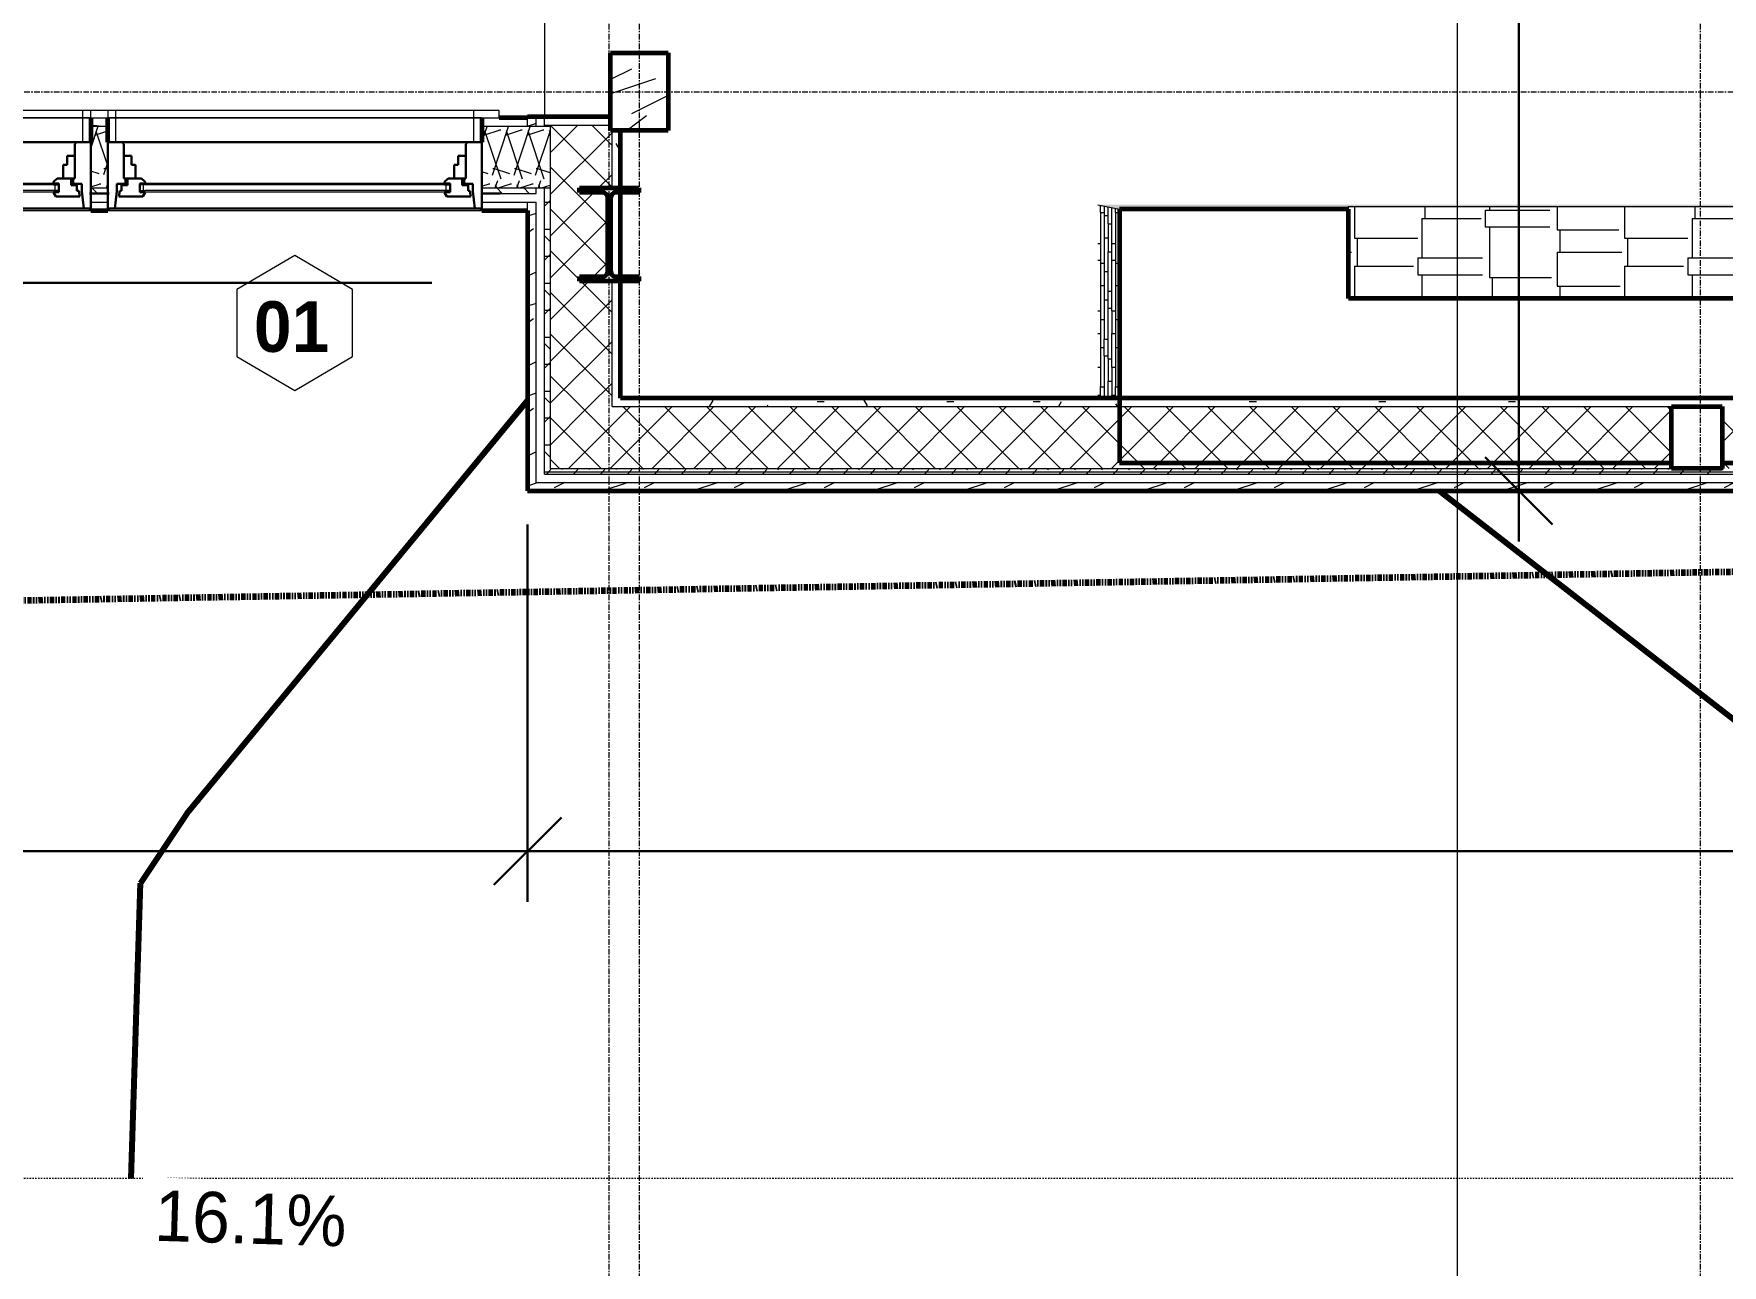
# Model space of a CAD drawing. Header units: inches. Extents: x -3276 to -1807, y 8217 to 9015.
# Drawn here: x -2675.7 to -2525.7, y 8330.2 to 8439.7 of the extents above; entities that cross this region are included whole.
import ezdxf

# ---------------------------------------------------------------- set-up
doc = ezdxf.new("R2010")
doc.units = ezdxf.units.IN
doc.header["$MEASUREMENT"] = 0
for name, pattern in [('Aligning Line 1_8_', [0.25, 0.125, -0.125]), ('Double Dash 3_8_', [1, 0.375, -0.125, 0.125, -0.125, 0.125, -0.125]), ('Grid Line 1_2_', [0.875, 0.5, -0.125, 0.125, -0.125])]:
    doc.linetypes.add(name, pattern=pattern)
for name, color, linetype, lineweight in [('A-ANNO-DIMS-1', 211, 'Continuous', 30), ('A-FLOR', 192, 'Continuous', 18), ('A-GLAZ', 151, 'Continuous', 18), ('A-GLAZ-1', 151, 'Continuous', 9), ('A-GLAZ-2', 151, 'Continuous', 30), ('A-GLAZ-IDEN', 152, 'Continuous', 9), ('A-WALL', 113, 'Continuous', 18), ('A-WALL-1', 113, 'Continuous', 60), ('A-WALL-PATT-1', 111, 'Continuous', 9), ('C-PROP-LINE', 91, 'Double Dash 3_8_', 158), ('C-TOPO-MAJR', 7, 'Continuous', 80), ('G-ANNO-DIMS', 111, 'Continuous', 9), ('G-ANNO-SYMB', 111, 'Aligning Line 1_8_', 9), ('G-ANNO-SYMB-1', 111, 'Continuous', 9), ('I-WALL-1', 2, 'Continuous', 60), ('S-COLS', 52, 'Continuous', 9), ('S-COLS-1', 52, 'Continuous', 60), ('S-GRID-1', 1, 'Grid Line 1_2_', 9)]:
    doc.layers.add(name, color=color, linetype=linetype, lineweight=lineweight)
doc.styles.add('Century Gothic_1', font='ufonts.com_century-gothic.ttf', dxfattribs={"height": 4.5})
doc.styles.add('Century Gothic_B', font='GOTHICB.TTF', dxfattribs={"height": 4.5})
doc.dimstyles.new('OD__1__Tol__', dxfattribs={"dimscale": 12, "dimtxt": 4.698757, "dimasz": 0.5, "dimexe": 0.375, "dimexo": 0.25, "dimgap": 0.0625, "dimtad": 1, "dimdec": 0, "dimzin": 3, "dimdsep": 46, "dimlunit": 4, "dimtxsty": 'Century Gothic_B', "dimblk1": 'OBLIQUE', "dimblk2": 'OBLIQUE', "dimsah": 1, "dimcen": 0.09, "dimdle": 0.375, "dimazin": 0, "dimtfac": 1, "dimtdec": 4, "dimtix": 1, "dimtmove": 0, "dimatfit": 3, "dimfxl": 1, "dimtvp": 1, "dimtfill": 1, "dimfrac": 2, "dimtolj": 1, "dimtzin": 0, "dimlwd": 30, "dimlwe": 30, "dimarcsym": 2})
pattern_1 = [(216.87, (6098.515, 6103.313), (23.98977143, 15.99364286), [3.998, -35.986]), (206.565, (6103.313, 6100.914), (-7.9970807, -7.9966192), [8.941, -8.941]), (198.435, (6103.313, 6096.915), (-15.9938446, -7.99709826), [5.058, -20.23])]
pattern_2 = [(0, (6095.316, 6095.316), (15.36, 3.84), [0.634, -10.886, 0.634, -10.886, -61.44]), (0, (6095.316, 6095.316), (15.36, 3.84), [-23.04, 0.634, -22.406, 0.634, -10.886, -26.88]), (0, (6095.316, 6095.316), (15.36, 3.84), [-57.6, 0.634, -7.046, 0.634, -18.566]), (120, (6101.076, 6097.236), (-11.0055376, 11.3821502), [0.634, -10.886, 0.634, -10.886, -61.44]), (120, (6101.076, 6097.236), (-11.0055376, 11.3821502), [-23.04, 0.634, -22.406, 0.634, -10.886, -26.88]), (120, (6101.076, 6097.236), (-11.0055376, 11.3821502), [-57.6, 0.634, -7.046, 0.634, -18.566]), (240, (6102.996, 6104.916), (-4.3544624, -15.2221502), [0.634, -10.886, 0.634, -10.886, -61.44]), (240, (6102.996, 6104.916), (-4.3544624, -15.2221502), [-23.04, 0.634, -22.406, 0.634, -10.886, -26.88]), (240, (6102.996, 6104.916), (-4.3544624, -15.2221502), [-57.6, 0.634, -7.046, 0.634, -18.566])]
pattern_3 = [(45, (6095.316, 6095.316), (-1.8561553, 1.8561553), []), (135, (6095.316, 6095.316), (-1.8561553, -1.8561553), [])]
pattern_4 = [(0, (6095.316, 6095.316), (0, 2.399), []), (315, (6095.316, 6095.316), (2.3985062, 0), [3.393, -3.393]), (45, (6095.316, 6095.316), (2.3985062, 0), [3.393, -3.393])]
pattern_5 = [(355.236, (6095.316, 6099.396), (-263.9996864, 24.0015455), [2.89, -286.108]), (11.31, (6098.196, 6099.156), (96.0003888, 24.0004135), [3.671, -118.705]), (45, (6101.796, 6099.876), (0, 24.000618), [2.715, -31.226]), (46.848, (6103.716, 6101.796), (335.99803914, 360.00235884), [5.264, -521.098]), (12.995, (6107.316, 6105.636), (-215.99994595, -48.00137907), [3.202, -316.998]), (0, (6110.436, 6106.356), (24, 24), [6, -18]), (350.538, (6116.436, 6106.356), (-120.0002166, 23.999769), [2.92, -143.067]), (354.289, (6095.316, 6105.876), (-215.9997167, 24.00143285), [2.412, -238.785]), (0, (6097.716, 6105.636), (24, 24), [3.6, -20.4]), (28.301, (6101.316, 6105.636), (263.99984077, 144.00081917), [3.544, -350.812]), (52.125, (6104.436, 6107.316), (-96.00034927, -120.0002787), [5.473, -268.169]), (39.289, (6107.796, 6111.636), (144.00032175, 119.99901625), [3.411, -337.693]), (6.34, (6110.436, 6113.796), (192.0000862, 23.9989993), [4.347, -212.983]), (348.111, (6114.756, 6114.276), (-335.99911119, 72.00184444), [4.66, -461.336]), (353.29, (6095.316, 6113.316), (216.00019815, -24.0007422), [4.108, -406.706]), (3.367, (6099.396, 6112.836), (384.000105, 24.00330504), [4.087, -404.618]), (33.69, (6103.476, 6113.076), (-47.999623, -24.000157), [4.327, -82.207]), (47.49, (6107.076, 6115.476), (239.99843494, 264.00195642), [3.907, -386.785]), (14.931, (6109.716, 6118.356), (264.00077418, 71.99816937), [3.726, -368.854]), (0, (6113.316, 6119.316), (24, 24), [2.88, -21.12]), (347.005, (6116.196, 6119.316), (215.99994595, -48.00137907), [3.202, -316.998]), (0, (6102.756, 6095.316), (24, 24), [0.063, -23.937]), (223.152, (6106.116, 6098.916), (360.00235884, 335.99803914), [5.264, -521.098]), (206.565, (6102.276, 6119.316), (-23.999739, -23.999696), [2.147, -51.519]), (188.13, (6100.356, 6118.356), (-144.0002175, -23.999654), [3.394, -166.312]), (156.801, (6096.996, 6117.876), (-119.9999494, 48.0013685), [1.828, -180.951]), (26.565, (6106.116, 6098.916), (23.999739, 23.999696), [2.683, -50.982]), (6.71, (6108.516, 6100.116), (-216.00019815, -24.0007422), [4.108, -406.706]), (349.875, (6112.596, 6100.596), (407.9992525, -72.00207014), [6.826, -675.804]), (349.695, (6095.316, 6096.756), (144.00047737, -24.00010347), [2.683, -265.645]), (15.524, (6097.956, 6096.276), (-264.00013912, -71.9991673), [4.484, -443.873]), (42.879, (6102.276, 6097.476), (-311.99901138, -288.00035354), [4.585, -453.934]), (34.695, (6105.636, 6100.596), (240.00005855, 167.99921557), [3.795, -375.679]), (9.462, (6108.756, 6102.756), (120.0002166, 23.999769), [4.38, -141.607]), (353.418, (6113.076, 6103.476), (-408.0001485, 48.00042378), [6.281, -621.859]), (351.87, (6095.316, 6102.756), (-144.0002175, 23.999654), [3.394, -166.312]), (11.31, (6098.676, 6102.276), (96.0003888, 24.0004135), [3.671, -118.705]), (42.51, (6102.276, 6102.996), (-264.00195642, -239.99843494), [3.907, -386.785]), (45, (6105.156, 6105.636), (0, 24.000618), [4.412, -29.529]), (17.354, (6108.276, 6108.756), (-311.99997926, -95.99955308), [4.023, -398.29]), (356.633, (6112.116, 6109.956), (-384.000105, 24.00330504), [4.087, -404.618]), (342.897, (6116.196, 6109.716), (239.99966514, -72.0006297), [3.264, -323.171]), (351.254, (6095.316, 6108.756), (168.00029593, -23.9992418), [3.157, -312.514]), (14.931, (6098.436, 6108.276), (264.00077418, 71.99816937), [3.726, -368.854]), (32.005, (6102.036, 6109.236), (-120.00072155, -71.9993414), [4.528, -221.887]), (49.899, (6105.876, 6111.636), (-264.00026351, -311.99960519), [5.961, -590.186]), (15.945, (6109.716, 6116.196), (-96.0006398, -23.9991118), [3.494, -171.228]), (353.991, (6113.076, 6117.156), (240.0002348, -24.00021811), [4.585, -453.934]), (336.801, (6117.636, 6116.676), (119.9999494, -48.0013685), [1.828, -180.951]), (350.538, (6095.316, 6115.956), (-120.0002166, 23.999769), [2.92, -143.067]), (10.008, (6098.196, 6115.476), (264.00046988, 47.99989194), [4.143, -410.161]), (37.405, (6102.276, 6116.196), (312.00202736, 239.99790406), [5.136, -508.486]), (29.055, (6106.356, 6095.316), (167.99925277, 96.0010158), [2.471, -244.624]), (10.784, (6108.516, 6096.516), (-384.00035572, -71.99766689), [5.131, -507.931]), (352.875, (6113.556, 6097.476), (-168.0004656, 24.0001771), [5.805, -187.689])]

# ---------------------------------------------------------------- blocks, each defined once
blk = doc.blocks.new('Walls 1 - Walls 1-1121987-FLOOR PLAN - 1ST FLOOR')
at = {"layer": 'A-WALL-PATT-1'}
h = blk.add_hatch(dxfattribs=at)
h.set_pattern_fill('FP_8', color=256, style=0, pattern_type=2)
h.set_pattern_definition([(180, (8413.069, 2578.611), (-12.75, -0.333), [3, -2.5, 3.5, -1.5, -6.5]), (180, (8413.069, 2578.611), (-12.75, -0.333), [-10.5, 4.5, -2]), (180, (8410.069, 2578.597), (-12.75, -0.333), [2.5, -9.5, 2, -3]), (180, (8404.069, 2578.632), (-12.75, -0.333), [1.5, -15.5]), (270, (8413.069, 2578.611), (4.25, -0.333), [0.319, -1.012]), (270, (8410.069, 2578.611), (4.25, -0.333), [0.312, -1.019]), (270, (8407.569, 2578.611), (4.25, -0.333), [0.291, -1.04]), (270, (8404.069, 2578.632), (4.25, -0.333), [0.319, -1.012]), (270, (8402.569, 2578.632), (4.25, -0.333), [0.319, -1.012]), (270, (8398.069, 2578.611), (4.25, -0.333), [0.305, -1.026])])
h.paths.add_polyline_path([(8407.32, 2579.24), (8424.12, 2579.24), (8424.51, 2581.18), (8407.32, 2581.18)], flags=0)
h = blk.add_hatch(dxfattribs=at)
h.set_pattern_fill('FP_6', color=256, style=0, pattern_type=2)
h.set_pattern_definition([(90, (8423.069, 2538.337), (-0.067, 12.75), [3, -2.5, 3.5, -1.5, -6.5]), (90, (8423.069, 2538.337), (-0.067, 12.75), [-10.5, 4.5, -2]), (90, (8423.067, 2541.337), (-0.067, 12.75), [2.5, -9.5, 2, -3]), (90, (8423.074, 2547.337), (-0.067, 12.75), [1.5, -15.5]), (180, (8423.069, 2538.337), (-0.067, -4.25), [0.064, -0.203]), (180, (8423.069, 2541.337), (-0.067, -4.25), [0.062, -0.204]), (180, (8423.069, 2543.837), (-0.067, -4.25), [0.058, -0.208]), (180, (8423.074, 2547.337), (-0.067, -4.25), [0.064, -0.203]), (180, (8423.074, 2548.837), (-0.067, -4.25), [0.064, -0.203]), (180, (8423.069, 2553.337), (-0.067, -4.25), [0.061, -0.206])])
h.paths.add_polyline_path([(8424.12, 2497.43), (8424.51, 2495.5), (8424.51, 2581.18), (8424.12, 2579.24), (8424.12, 2558.9), (8424.37, 2558.9), (8424.37, 2521.84), (8424.12, 2521.84)], flags=0)
h = blk.add_hatch(dxfattribs=at)
h.set_pattern_fill('FP_9', color=256, style=0, pattern_type=2)
h.set_pattern_definition([(180, (8420.284, 2540.368), (-12.75, -6), [3, -2.5, 3.5, -1.5, -6.5]), (180, (8420.284, 2540.368), (-12.75, -6), [-10.5, 4.5, -2]), (180, (8417.284, 2540.118), (-12.75, -6), [2.5, -9.5, 2, -3]), (180, (8411.284, 2540.743), (-12.75, -6), [1.5, -15.5]), (270, (8420.284, 2540.368), (4.25, -6), [5.75, -18.25]), (270, (8417.284, 2540.368), (4.25, -6), [5.625, -18.375]), (270, (8414.784, 2540.368), (4.25, -6), [5.25, -18.75]), (270, (8411.284, 2540.743), (4.25, -6), [5.75, -18.25]), (270, (8409.784, 2540.743), (4.25, -6), [5.75, -18.25]), (270, (8405.284, 2540.368), (4.25, -6), [5.5, -18.5])])
h.paths.add_polyline_path([(8416.19, 2521.84), (8424.37, 2521.84), (8424.37, 2558.9), (8416.19, 2558.9), (8416.19, 2539.59)], flags=0)
h = blk.add_hatch(dxfattribs=at)
h.set_pattern_fill('FP_7', color=256, style=0, pattern_type=2)
h.set_pattern_definition([(0, (8413.069, 2502.712), (12.75, 0.333), [3, -2.5, 3.5, -1.5, -6.5]), (0, (8413.069, 2502.712), (12.75, 0.333), [-10.5, 4.5, -2]), (0, (8416.069, 2502.726), (12.75, 0.333), [2.5, -9.5, 2, -3]), (0, (8422.069, 2502.691), (12.75, 0.333), [1.5, -15.5]), (90, (8413.069, 2502.712), (-4.25, 0.333), [0.319, -1.012]), (90, (8416.069, 2502.712), (-4.25, 0.333), [0.312, -1.019]), (90, (8418.569, 2502.712), (-4.25, 0.333), [0.291, -1.04]), (90, (8422.069, 2502.691), (-4.25, 0.333), [0.319, -1.012]), (90, (8423.569, 2502.691), (-4.25, 0.333), [0.319, -1.012]), (90, (8428.069, 2502.712), (-4.25, 0.333), [0.305, -1.026])])
h.paths.add_polyline_path([(8407.32, 2497.43), (8407.32, 2495.5), (8424.51, 2495.5), (8424.12, 2497.43), (8411.98, 2497.43)], flags=0)
at = {"layer": 'A-WALL'}
for p, q in [((8424.51, 2581.18), (8424.12, 2579.24)), ((8424.12, 2558.9), (8424.37, 2558.9)), ((8424.37, 2558.9), (8424.37, 2521.84)), ((8424.37, 2521.84), (8424.12, 2521.84)), ((8424.12, 2497.43), (8424.51, 2495.5))]:
    blk.add_line(p, q, dxfattribs=at)
at = {"layer": 'A-WALL-1'}
for p, q in [((8424.12, 2579.24), (8401.57, 2579.24)), ((8401.57, 2579.24), (8401.57, 2530.18)), ((8424.12, 2558.9), (8424.12, 2579.24)), ((8416.19, 2521.84), (8416.19, 2558.9)), ((8416.19, 2558.9), (8424.12, 2558.9)), ((8401.57, 2525.68), (8401.57, 2497.43)), ((8424.12, 2521.84), (8416.19, 2521.84)), ((8424.12, 2497.43), (8424.12, 2521.84)), ((8401.57, 2497.43), (8424.12, 2497.43))]:
    blk.add_line(p, q, dxfattribs=at)
blk = doc.blocks.new('Window-Casement-Andersen-A_Series - ACW21080-2462604-FLOOR PLAN - 1ST FLOOR')
at = {"layer": 'A-GLAZ-1'}
for p, q in [((-13.79, 2.36), (-13.31, 2.36)), ((-13.31, 1.84), (-13.79, 1.84)), ((-13.46, 2.36), (-13.46, 1.84)), ((-13.31, 2.49), (13.31, 2.49)), ((-13.31, 2.36), (13.31, 2.36)), ((-13.31, 1.84), (13.31, 1.84)), ((-13.31, 1.72), (13.31, 1.72)), ((13.79, 2.36), (13.31, 2.36)), ((13.31, 1.84), (13.79, 1.84)), ((13.46, 2.36), (13.46, 1.84)), ((16.59, -1.94), (-16.59, -1.94)), ((-16.59, -1.94), (-16.59, -4.12)), ((-15.91, -1.94), (-15.91, -4.12)), ((15.91, -1.94), (15.91, -4.12)), ((16.59, -4.12), (16.59, -1.94)), ((18.16, -4.12), (-18.16, -4.12)), ((-18.16, -4.12), (-18.16, -4.75)), ((-16.59, -4.12), (16.59, -4.12)), ((-15.91, -4.12), (-15.91, -4.75)), ((15.91, -4.12), (15.91, -4.75)), ((18.16, -4.75), (18.16, -4.12)), ((-18.16, -4.75), (18.16, -4.75))]:
    blk.add_line(p, q, dxfattribs=at)
at = {"layer": 'A-GLAZ-2'}
for p, q in [((16.62, 3.94), (-16.63, 3.94)), ((-16.63, 3.94), (-16.63, -1.94)), ((-15.82, 2.4), (-16, 3.94)), ((15.82, 2.4), (16, 3.94)), ((16.62, -1.94), (16.62, 3.94)), ((-16.63, 2.62), (-18.25, 2.62)), ((-16.63, 2.62), (-16.63, -1.94)), ((-15.82, 1.76), (-15.82, 2.4)), ((-15.06, 1.76), (-15.82, 1.76)), ((-15.64, 2.87), (-15.56, 2.39)), ((-13.5, 2.87), (-15.64, 2.87)), ((-15.56, 2.39), (-15.39, 2.39)), ((-15.39, 2.39), (-15.39, 1.89)), ((-15.39, 1.89), (-14.87, 1.89)), ((-15.06, 1.28), (-15.06, 1.76)), ((-14.87, 1.89), (-14.87, 1.28)), ((-13.79, 1.72), (-13.79, 2.49)), ((-13.79, 2.49), (-13.31, 2.49)), ((-13.79, 1.72), (-13.31, 1.72)), ((-13.63, 1.28), (-13.31, 1.59)), ((-13.31, 2.53), (-13.5, 2.87)), ((-13.31, 2.49), (-13.31, 2.53)), ((-13.31, 1.59), (-13.31, 1.72)), ((13.31, 2.53), (13.5, 2.87)), ((13.31, 2.49), (13.31, 2.53)), ((13.79, 2.49), (13.31, 2.49)), ((13.31, 1.59), (13.31, 1.72)), ((13.79, 1.72), (13.31, 1.72)), ((13.63, 1.28), (13.31, 1.59)), ((13.5, 2.87), (15.64, 2.87)), ((13.79, 1.72), (13.79, 2.49)), ((15.39, 1.89), (14.87, 1.89)), ((14.87, 1.89), (14.87, 1.28)), ((15.06, 1.28), (15.06, 1.76)), ((15.06, 1.76), (15.82, 1.76)), ((15.56, 2.39), (15.39, 2.39)), ((15.39, 2.39), (15.39, 1.89)), ((15.64, 2.87), (15.56, 2.39)), ((15.82, 1.76), (15.82, 2.4)), ((16.62, 2.62), (16.62, -1.94)), ((16.62, 2.62), (18.25, 2.62)), ((-15.19, -1.78), (-15.19, 1.28)), ((-15.19, 1.28), (-13.63, 1.28)), ((-14.51, -0.72), (-14.51, 0.08)), ((-14.51, 0.08), (-14.15, 0.08)), ((-14.15, 0.08), (-14.15, 1.28)), ((15.19, 1.28), (13.63, 1.28)), ((14.15, 0.08), (14.15, 1.28)), ((14.51, 0.08), (14.15, 0.08)), ((14.51, -0.72), (14.51, 0.08)), ((15.19, -1.78), (15.19, 1.28)), ((-15.19, -0.72), (-14.51, -0.72)), ((15.19, -0.72), (14.51, -0.72)), ((-16.63, -1.94), (16.62, -1.94)), ((-15.35, -1.94), (-15.19, -1.78)), ((15.35, -1.94), (15.19, -1.78))]:
    blk.add_line(p, q, dxfattribs=at)
blk = doc.blocks.new('Timber-Column - _3_ 2X6s-2355775-FLOOR PLAN - 1ST FLOOR')
at = {"layer": 'S-COLS-1'}
for p, q in [((-2.25, 2.75), (2.25, 2.75)), ((-2.25, -2.75), (-2.25, 2.75)), ((2.25, 2.75), (2.25, -2.75)), ((2.25, -2.75), (-2.25, -2.75))]:
    blk.add_line(p, q, dxfattribs=at)
blk = doc.blocks.new('W-Wide Flange-Column - W8X21-2371880-FLOOR PLAN - 1ST FLOOR')
at = {"layer": 'S-COLS'}
h = blk.add_hatch(dxfattribs=at)
h.set_pattern_fill('FP_29', color=256, style=0, pattern_type=2)
h.set_pattern_definition([(45, (8719.903, -2326.551), (-4.7517576, 4.7517576), []), (45, (8719.903, -2319.351), (-4.7517576, 4.7517576), [])])
h.paths.add_polyline_path([(-2.64, -4.14), (2.63, -4.14), (2.63, -3.74), (0.6, -3.74), (0.26, -3.6), (0.12, -3.27), (0.12, 3.26), (0.26, 3.6), (0.6, 3.74), (2.63, 3.74), (2.63, 4.14), (-2.64, 4.14), (-2.64, 3.74), (-0.6, 3.74), (-0.26, 3.6), (-0.13, 3.26), (-0.13, -3.27), (-0.26, -3.6), (-0.6, -3.74), (-2.64, -3.74)], flags=0)
at = {"layer": 'S-COLS-1'}
for p, q in [((-2.64, 4.14), (2.63, 4.14)), ((-2.64, 3.74), (-2.64, 4.14)), ((-0.6, 3.74), (-2.64, 3.74)), ((-0.13, -3.27), (-0.13, 3.26)), ((0.12, 3.26), (0.12, -3.27)), ((2.63, 3.74), (0.6, 3.74)), ((2.63, 4.14), (2.63, 3.74)), ((-2.64, -3.74), (-0.6, -3.74)), ((-2.64, -4.14), (-2.64, -3.74)), ((2.63, -4.14), (-2.64, -4.14)), ((0.6, -3.74), (2.63, -3.74)), ((2.63, -3.74), (2.63, -4.14))]:
    blk.add_line(p, q, dxfattribs=at)
for centre, start, end in [((-0.6, 3.26), 360, 90), ((0.6, 3.26), 90, 180), ((-0.6, -3.27), 270, 360), ((0.6, -3.27), 180, 270)]:
    blk.add_arc(centre, 0.475, start, end, dxfattribs=at)
blk = doc.blocks.new('Timber-Column - 5 1_8_ x 6 7_8_ GLULAM COL_-1942050-FLOOR PLAN - 1ST FLOOR')
at = {"layer": 'S-COLS'}
h = blk.add_hatch(dxfattribs=at)
h.set_pattern_fill('FP_34', color=256, style=0, pattern_type=2)
h.set_pattern_definition([(216.87, (8720.414, -2331.257), (23.98977143, 15.99364286), [3.998, -35.986]), (206.565, (8725.212, -2333.656), (-7.9970807, -7.9966192), [8.941, -8.941]), (198.435, (8725.212, -2337.654), (-15.9938446, -7.99709826), [5.058, -20.23])])
h.paths.add_polyline_path([(2.56, -3.44), (2.56, 3.44), (-2.56, 3.44), (-2.56, -3.44)], flags=0)
at = {"layer": 'S-COLS-1'}
for p, q in [((-2.56, 3.44), (2.56, 3.44)), ((-2.56, -3.44), (-2.56, 3.44)), ((2.56, 3.44), (2.56, -3.44)), ((2.56, -3.44), (-2.56, -3.44))]:
    blk.add_line(p, q, dxfattribs=at)
blk = doc.blocks.new('Family - ___-1399760-FLOOR PLAN - 1ST FLOOR')
at = {"layer": 'C-PROP-LINE'}
blk.add_line((8381.47, 3146.23), (8400.25, 2026.33), dxfattribs=at)
blk = doc.blocks.new('_Oblique')
at = {"color": 0, "linetype": 'ByBlock', "lineweight": -2}
blk.add_line((-0.5, -0.5), (0.5, 0.5), dxfattribs=at)
blk = doc.blocks.new('DIMBLOCK9-FLOOR PLAN - 1ST FLOOR')
at = {"layer": 'A-ANNO-DIMS-1', "color": 0, "lineweight": 30, "transparency": 16777216}
for p, q in [((-3096.02, 8697.07), (-3096.02, 8413.07)), ((-3077.34, 8692.57), (-3100.52, 8692.57)), ((-2640.34, 8417.57), (-3100.52, 8417.57))]:
    blk.add_line(p, q, dxfattribs=at)
at = {"layer": 'Defpoints', "color": 0, "transparency": 16777216}
for p in [(-3074.34, 8692.57), (-3096.02, 8417.57), (-2637.34, 8417.57)]:
    blk.add_point(p, dxfattribs=at)
at = {"layer": 'A-ANNO-DIMS-1', "color": 0, "lineweight": 30, "transparency": 16777216, "xscale": 5.999999999999999, "yscale": 5.999999999999999, "zscale": 5.999999999999999}
for p, rotation in [((-3096.02, 8692.57), 90), ((-3096.02, 8417.57), 270)]:
    blk.add_blockref('_Oblique', p, dxfattribs=dict(at, rotation=rotation))
at = {"layer": 'A-ANNO-DIMS-1', "color": 0, "transparency": 16777216, "insert": (-3099.08, 8555.07), "char_height": 4.5, "attachment_point": 5, "rotation": 90, "style": 'Century Gothic_B', "bg_fill": 3, "box_fill_scale": 1.25, "bg_fill_color": 256, "bg_fill_true_color": 13158600, "bg_fill_transparency": 0}
blk.add_mtext('\\A1;22\'-11"', dxfattribs=at)
blk = doc.blocks.new('DIMBLOCK10-FLOOR PLAN - 1ST FLOOR')
at = {"layer": 'A-ANNO-DIMS-1', "color": 0, "lineweight": 30, "transparency": 16777216}
for p, q in [((-3074.34, 8689.57), (-3074.34, 8362.54)), ((-2631.84, 8396.07), (-2631.84, 8362.54)), ((-3078.84, 8367.04), (-2627.34, 8367.04))]:
    blk.add_line(p, q, dxfattribs=at)
at = {"layer": 'Defpoints', "color": 0, "transparency": 16777216}
for p in [(-3074.34, 8692.57), (-2631.84, 8399.07), (-2631.84, 8367.04)]:
    blk.add_point(p, dxfattribs=at)
at = {"layer": 'A-ANNO-DIMS-1', "color": 0, "lineweight": 30, "transparency": 16777216, "xscale": 5.999999999999999, "yscale": 5.999999999999999, "zscale": 5.999999999999999, "rotation": 180}
blk.add_blockref('_Oblique', (-3074.34, 8367.04), dxfattribs=at)
at = {"layer": 'A-ANNO-DIMS-1', "color": 0, "lineweight": 30, "transparency": 16777216, "xscale": 5.999999999999999, "yscale": 5.999999999999999, "zscale": 5.999999999999999}
blk.add_blockref('_Oblique', (-2631.84, 8367.04), dxfattribs=at)
at = {"layer": 'A-ANNO-DIMS-1', "color": 0, "transparency": 16777216, "insert": (-2853.09, 8370.15), "char_height": 4.5, "attachment_point": 5, "style": 'Century Gothic_B', "bg_fill": 3, "box_fill_scale": 1.25, "bg_fill_color": 256, "bg_fill_true_color": 13158600, "bg_fill_transparency": 0}
blk.add_mtext('\\A1;36\'-11"', dxfattribs=at)
blk = doc.blocks.new('DIMBLOCK11-FLOOR PLAN - 1ST FLOOR')
at = {"layer": 'A-ANNO-DIMS-1', "color": 0, "lineweight": 30, "transparency": 16777216}
for p, q in [((-2325.59, 8397.57), (-2325.59, 8362.54)), ((-2631.84, 8396.07), (-2631.84, 8362.54)), ((-2636.34, 8367.04), (-2321.09, 8367.04))]:
    blk.add_line(p, q, dxfattribs=at)
at = {"layer": 'Defpoints', "color": 0, "transparency": 16777216}
for p in [(-2325.59, 8400.57), (-2631.84, 8399.07), (-2325.59, 8367.04)]:
    blk.add_point(p, dxfattribs=at)
at = {"layer": 'A-ANNO-DIMS-1', "color": 0, "lineweight": 30, "transparency": 16777216, "xscale": 5.999999999999999, "yscale": 5.999999999999999, "zscale": 5.999999999999999, "rotation": 180}
blk.add_blockref('_Oblique', (-2631.84, 8367.04), dxfattribs=at)
at = {"layer": 'A-ANNO-DIMS-1', "color": 0, "lineweight": 30, "transparency": 16777216, "xscale": 5.999999999999999, "yscale": 5.999999999999999, "zscale": 5.999999999999999}
blk.add_blockref('_Oblique', (-2325.59, 8367.04), dxfattribs=at)
at = {"layer": 'A-ANNO-DIMS-1', "color": 0, "transparency": 16777216, "insert": (-2478.71, 8370.15), "char_height": 4.5, "attachment_point": 5, "style": 'Century Gothic_B', "bg_fill": 3, "box_fill_scale": 1.25, "bg_fill_color": 256, "bg_fill_true_color": 13158600, "bg_fill_transparency": 0}
blk.add_mtext('\\A1;25\'-6"', dxfattribs=at)
blk = doc.blocks.new('DIMBLOCK12-FLOOR PLAN - 1ST FLOOR')
at = {"layer": 'A-ANNO-DIMS-1', "color": 0, "lineweight": 30, "transparency": 16777216}
for p, q in [((-2543.75, 8859.07), (-2543.75, 8394.57)), ((-2542.51, 8854.57), (-2548.25, 8854.57)), ((-2542.51, 8399.07), (-2548.25, 8399.07))]:
    blk.add_line(p, q, dxfattribs=at)
at = {"layer": 'Defpoints', "color": 0, "transparency": 16777216}
for p in [(-2539.51, 8854.57), (-2543.75, 8399.07), (-2539.51, 8399.07)]:
    blk.add_point(p, dxfattribs=at)
at = {"layer": 'A-ANNO-DIMS-1', "color": 0, "lineweight": 30, "transparency": 16777216, "xscale": 5.999999999999999, "yscale": 5.999999999999999, "zscale": 5.999999999999999}
for p, rotation in [((-2543.75, 8854.57), 90), ((-2543.75, 8399.07), 270)]:
    blk.add_blockref('_Oblique', p, dxfattribs=dict(at, rotation=rotation))
at = {"layer": 'A-ANNO-DIMS-1', "color": 0, "transparency": 16777216, "insert": (-2546.87, 8626.82), "char_height": 4.5, "attachment_point": 5, "rotation": 90, "style": 'Century Gothic_B', "bg_fill": 3, "box_fill_scale": 1.25, "bg_fill_color": 256, "bg_fill_true_color": 13158600, "bg_fill_transparency": 0}
blk.add_mtext('\\A1;38\'-0"', dxfattribs=at)
blk = doc.blocks.new('Window Tag - ONE-1713238-FLOOR PLAN - 1ST FLOOR')
at = {"layer": 'A-GLAZ-IDEN'}
for p, q in [((0, 0.125), (-0.1071, 0.0619)), ((0.107, 0.062), (0, 0.125)), ((-0.1071, 0.0619), (-0.1071, -0.0619)), ((0.107, -0.0624), (0.107, 0.062)), ((-0.1071, -0.0619), (0, -0.125)), ((0, -0.125), (0.107, -0.0624))]:
    blk.add_line(p, q, dxfattribs=at)

msp = doc.modelspace()

# ---------------------------------------------------------------- hatches: boundary and pattern name
at = {"layer": 'A-WALL-PATT-1'}
h = msp.add_hatch(dxfattribs=at)
h.set_pattern_fill('FP_20', color=256, style=0, pattern_type=2)
h.set_pattern_definition(pattern_5)
h.paths.add_polyline_path([(-2635.89918, 8431.50688), (-2631.83668, 8431.50688), (-2631.83668, 8432.25688), (-2635.89918, 8432.25688)], flags=0)
h.paths.add_polyline_path([(-2670.64918, 8431.50688), (-2669.14918, 8431.50688), (-2669.14918, 8432.25688), (-2670.64918, 8432.25688)], flags=0)
h = msp.add_hatch(dxfattribs=at)
h.set_pattern_fill('FP_4', color=256, style=0, pattern_type=2)
h.set_pattern_definition([(161.57, (6095.556, 6095.556), (-1.920451243, 0.000150352), [0, -13.661, 1.517, 0]), (18.43, (6095.076, 6095.556), (-1.920451243, -0.000150352), [0, -13.661, 1.517, 0]), (108.43, (6095.556, 6095.556), (0.959969074, -4.80073665), [4.553, -10.625]), (71.57, (6095.076, 6095.556), (0.959969074, 4.80073665), [4.553, -10.625])])
h.paths.add_polyline_path([(-2635.89918, 8426.00688), (-2629.83668, 8426.00688), (-2629.83668, 8431.50688), (-2635.89918, 8431.50688), (-2635.89918, 8430.06938)], flags=0)
h.paths.add_polyline_path([(-2669.14918, 8426.00688), (-2669.14918, 8431.50688), (-2670.64918, 8431.50688), (-2670.64918, 8426.00688)], flags=0)
h = msp.add_hatch(dxfattribs=at)
h.set_pattern_fill('FP_11', color=256, style=0, pattern_type=2)
h.set_pattern_definition(pattern_1)
h.paths.add_polyline_path([(-2631.08668, 8399.81938), (-2631.08668, 8424.75688), (-2631.83668, 8424.75688), (-2631.83668, 8399.81938)], flags=0)
h.paths.add_polyline_path([(-2631.83668, 8431.50688), (-2631.08668, 8431.50688), (-2631.08668, 8432.31938), (-2631.83668, 8432.31938), (-2631.83668, 8432.25688)], flags=0)
h = msp.add_hatch(dxfattribs=at)
h.set_pattern_fill('FP_3', color=256, style=0, pattern_type=2)
h.set_pattern_definition(pattern_2)
h.paths.add_polyline_path([(-2624.33668, 8407.31938), (-2623.58668, 8407.31938), (-2623.58668, 8417.72688), (-2624.33668, 8417.72688), (-2624.33668, 8411.98145)], flags=0)
h.paths.add_polyline_path([(-2623.98668, 8418.12688), (-2623.58668, 8418.12688), (-2623.58668, 8425.60688), (-2623.98668, 8425.60688), (-2624.32256, 8425.46776), (-2624.33668, 8425.43366), (-2624.32256, 8418.26601)], flags=0)
h.paths.add_polyline_path([(-2623.98668, 8426.00688), (-2623.58668, 8426.00688), (-2623.58668, 8431.13188), (-2624.33668, 8431.13188), (-2624.33668, 8426.00688), (-2624.16465, 8426.00688)], flags=0)
h.paths.add_polyline_path([(-2630.33668, 8431.56938), (-2624.46168, 8431.56938), (-2624.46168, 8432.31938), (-2630.33668, 8432.31938)], flags=0)
h = msp.add_hatch(dxfattribs=at)
h.set_pattern_fill('FP_12', color=256, style=0, pattern_type=2)
h.set_pattern_definition(pattern_3)
h.paths.add_polyline_path([(-2624.33668, 8406.56938), (-2624.33668, 8417.72688), (-2627.22168, 8417.72688), (-2627.22168, 8418.12688), (-2625.18668, 8418.12688), (-2624.85081, 8418.26601), (-2624.71168, 8418.60188), (-2624.71168, 8425.13188), (-2624.85081, 8425.46776), (-2625.18668, 8425.60688), (-2627.22168, 8425.60688), (-2627.22168, 8426.00688), (-2624.33668, 8426.00688), (-2624.33668, 8431.13188), (-2624.46168, 8431.13188), (-2624.46168, 8431.56938), (-2629.83668, 8431.56938), (-2629.83668, 8406.56938)], flags=0)
h.paths.add_polyline_path([(-2624.33668, 8418.3001), (-2624.33668, 8425.43366), (-2624.46168, 8425.13188), (-2624.46168, 8418.60188)], flags=0)
h = msp.add_hatch(dxfattribs=at)
h.set_pattern_fill('FP_13', color=256, style=0, pattern_type=2)
h.set_pattern_definition(pattern_4)
h.paths.add_polyline_path([(-2631.83668, 8425.50688), (-2631.08668, 8425.50688), (-2631.08668, 8426.00688), (-2635.89918, 8426.00688), (-2635.89918, 8425.50688)], flags=0)
h.paths.add_polyline_path([(-2703.89918, 8425.50688), (-2703.89918, 8426.00688), (-2709.33668, 8426.00688), (-2709.33668, 8425.50688)], flags=0)
h.paths.add_polyline_path([(-2669.14918, 8425.50688), (-2669.14918, 8426.00688), (-2670.64918, 8426.00688), (-2670.64918, 8425.50688)], flags=0)
h = msp.add_hatch(dxfattribs=at)
h.set_pattern_fill('FP_13', color=256, style=0, pattern_type=2)
h.set_pattern_definition(pattern_4)
h.paths.add_polyline_path([(-2629.83668, 8401.06938), (-2629.83668, 8426.00688), (-2630.33668, 8426.00688), (-2630.33668, 8401.06938)], flags=0)
h = msp.add_hatch(dxfattribs=at)
h.set_pattern_fill('FP_20', color=256, style=0, pattern_type=2)
h.set_pattern_definition(pattern_5)
h.paths.add_polyline_path([(-2710.58668, 8424.00688), (-2703.89918, 8424.00688), (-2703.89918, 8424.75688), (-2710.58668, 8424.75688)], flags=0)
h.paths.add_polyline_path([(-2669.14918, 8424.00688), (-2669.14918, 8424.75688), (-2670.64918, 8424.75688), (-2670.64918, 8424.00688)], flags=0)
h.paths.add_polyline_path([(-2635.89918, 8424.00688), (-2631.83668, 8424.00688), (-2631.83668, 8424.75688), (-2635.89918, 8424.75688), (-2635.89918, 8424.19488)], flags=0)
h = msp.add_hatch(dxfattribs=at)
h.set_pattern_fill('FP_3', color=256, style=0, pattern_type=2)
h.set_pattern_definition(pattern_2)
h.paths.add_polyline_path([(-2423.08668, 8400.56938), (-2422.33668, 8400.56938), (-2422.33668, 8407.31938), (-2428.08668, 8407.31938), (-2428.08668, 8406.56938), (-2423.08668, 8406.56938), (-2423.08668, 8402.72486)], flags=0)
h.paths.add_polyline_path([(-2435.08668, 8406.56938), (-2435.08668, 8407.31938), (-2624.33668, 8407.31938), (-2624.33668, 8406.56938), (-2437.89082, 8406.56938)], flags=0)
h = msp.add_hatch(dxfattribs=at)
h.set_pattern_fill('FP_12', color=256, style=0, pattern_type=2)
h.set_pattern_definition(pattern_3)
h.paths.add_polyline_path([(-2423.08668, 8401.06938), (-2423.08668, 8406.56938), (-2525.68043, 8406.56938), (-2525.68043, 8401.06938), (-2437.89082, 8401.06938)], flags=0)
h.paths.add_polyline_path([(-2530.18043, 8401.06938), (-2530.18043, 8406.56938), (-2629.83668, 8406.56938), (-2629.83668, 8401.06938), (-2565.02847, 8401.06938)], flags=0)
h = msp.add_hatch(dxfattribs=at)
h.set_pattern_fill('FP_13', color=256, style=0, pattern_type=2)
h.set_pattern_definition(pattern_4)
h.paths.add_polyline_path([(-2423.08668, 8400.56938), (-2423.08668, 8401.06938), (-2630.33668, 8401.06938), (-2630.33668, 8400.56938), (-2437.89082, 8400.56938)], flags=0)
h = msp.add_hatch(dxfattribs=at)
h.set_pattern_fill('FP_11', color=256, style=0, pattern_type=2)
h.set_pattern_definition(pattern_1)
h.paths.add_polyline_path([(-2422.33668, 8399.06938), (-2422.33668, 8399.81938), (-2631.83668, 8399.81938), (-2631.83668, 8399.06938), (-2437.89082, 8399.06938)], flags=0)

# ---------------------------------------------------------------- linework, layer by layer
at = {"layer": 'A-FLOR'}
for p, q in [((-2630.33668, 8616.38188), (-2630.33668, 8432.31938)), ((-2703.89918, 8424.00688), (-2670.64918, 8424.00688)), ((-2669.14918, 8424.00688), (-2635.89918, 8424.00688))]:
    msp.add_line(p, q, dxfattribs=at)
at = {"layer": 'A-WALL'}
for p, q in [((-2670.64918, 8431.50688), (-2669.14918, 8431.50688)), ((-2635.89918, 8431.50688), (-2629.83668, 8431.50688)), ((-2631.83668, 8431.50688), (-2631.83668, 8432.25688)), ((-2631.08668, 8431.50688), (-2631.08668, 8432.31938)), ((-2630.33668, 8431.50688), (-2630.33668, 8432.31938)), ((-2624.46168, 8431.56938), (-2630.33668, 8431.56938)), ((-2629.83668, 8431.56938), (-2629.83668, 8401.06938)), ((-2624.33668, 8426.00688), (-2624.33668, 8431.13188)), ((-2670.64918, 8426.00688), (-2669.14918, 8426.00688)), ((-2670.64918, 8425.50688), (-2669.14918, 8425.50688)), ((-2635.89918, 8426.00688), (-2629.83668, 8426.00688)), ((-2635.89918, 8425.50688), (-2631.08668, 8425.50688)), ((-2631.08668, 8425.50688), (-2631.08668, 8426.00688)), ((-2630.33668, 8400.56938), (-2630.33668, 8426.00688)), ((-2624.33668, 8418.3001), (-2624.33668, 8425.43366)), ((-2670.64918, 8424.75688), (-2669.14918, 8424.75688)), ((-2635.89918, 8424.75688), (-2631.08668, 8424.75688)), ((-2631.83668, 8424.00688), (-2631.83668, 8424.75688)), ((-2631.08668, 8399.81938), (-2631.08668, 8424.75688)), ((-2624.33668, 8406.56938), (-2624.33668, 8417.72688)), ((-2624.33668, 8406.56938), (-2530.18043, 8406.56938)), ((-2629.83668, 8401.06938), (-2530.18043, 8401.06938)), ((-2631.08668, 8399.81938), (-2422.33668, 8399.81938)), ((-2630.33668, 8400.56938), (-2422.33668, 8400.56938))]:
    msp.add_line(p, q, dxfattribs=at)
at = {"layer": 'A-WALL-1'}
for p, q in [((-2670.64918, 8432.25688), (-2670.64918, 8430.06938)), ((-2669.14918, 8430.06938), (-2669.14918, 8432.25688)), ((-2635.89918, 8432.25688), (-2635.89918, 8430.06938)), ((-2631.83668, 8432.25688), (-2634.36793, 8432.25688)), ((-2670.64918, 8424.19488), (-2670.64918, 8424.00688)), ((-2670.64918, 8424.00688), (-2669.14918, 8424.00688)), ((-2669.14918, 8424.00688), (-2669.14918, 8424.19488)), ((-2635.89918, 8424.19488), (-2635.89918, 8424.00688)), ((-2635.89918, 8424.00688), (-2631.83668, 8424.00688))]:
    msp.add_line(p, q, dxfattribs=at)
at = {"layer": 'C-TOPO-MAJR'}
for p, q in [((-2662.0796, 8370.43081), (-2631.83668, 8407.1234)), ((-2666.25205, 8364.19923), (-2662.07975, 8370.43059)), ((-2667.05691, 8337.92874), (-2666.25245, 8364.19863))]:
    msp.add_line(p, q, dxfattribs=at)
at = {"layer": 'C-TOPO-MAJR', "flags": 128}
msp.add_lwpolyline([(-2511.44716, 8365.37328), (-2511.96713, 8368.87328), (-2550.82136, 8399.06938)], dxfattribs=at)
at = {"layer": 'G-ANNO-SYMB'}
msp.add_line((-2876.84459, 8337.97222), (-1983.82776, 8337.97222), dxfattribs=at)
at = {"layer": 'I-WALL-1'}
for p, q in [((-2631.83668, 8432.31938), (-2631.83668, 8432.25688)), ((-2624.46168, 8432.31938), (-2631.83668, 8432.31938)), ((-2623.58668, 8426.00688), (-2623.58668, 8431.13188)), ((-2623.58668, 8418.12688), (-2623.58668, 8425.60688)), ((-2631.83668, 8424.00688), (-2631.83668, 8399.06938)), ((-2623.58668, 8407.31938), (-2623.58668, 8417.72688)), ((-2435.71168, 8407.31938), (-2623.58668, 8407.31938)), ((-2631.83668, 8399.06938), (-2422.33668, 8399.06938))]:
    msp.add_line(p, q, dxfattribs=at)
at = {"layer": 'S-GRID-1'}
for p, q in [((-2527.61793, 8289.59722), (-2527.61793, 8978.71797)), ((-3194.57025, 8434.56938), (-1935.47917, 8434.56938))]:
    msp.add_line(p, q, dxfattribs=at)

# ---------------------------------------------------------------- block references
at = {"layer": 'A-GLAZ', "rotation": 180}
for p in [(-2687.27418, 8428.13188), (-2652.52418, 8428.13188)]:
    msp.add_blockref('Window-Casement-Andersen-A_Series - ACW21080-2462604-FLOOR PLAN - 1ST FLOOR', p, dxfattribs=at)
at = {"layer": 'A-WALL', "rotation": 89.9999999999999}
msp.add_blockref('Walls 1 - Walls 1-1121987-FLOOR PLAN - 1ST FLOOR', (0, 0), dxfattribs=at)
at = {"layer": 'C-PROP-LINE', "rotation": 89.9999999999999}
msp.add_blockref('Family - ___-1399760-FLOOR PLAN - 1ST FLOOR', (0, 0), dxfattribs=at)
at = {"layer": 'S-COLS'}
for name, p in [('Timber-Column - 5 1_8_ x 6 7_8_ GLULAM COL_-1942050-FLOOR PLAN - 1ST FLOOR', (-2621.89918, 8434.56938)), ('W-Wide Flange-Column - W8X21-2371880-FLOOR PLAN - 1ST FLOOR', (-2624.58668, 8421.86688)), ('Timber-Column - _3_ 2X6s-2355775-FLOOR PLAN - 1ST FLOOR', (-2527.93043, 8403.81938))]:
    msp.add_blockref(name, p, dxfattribs=at)

# ---------------------------------------------------------------- next in the draw order: texts
at = {"layer": 'G-ANNO-DIMS', "insert": (-2664.9147, 8336.89836), "char_height": 4.5, "width": 20.1287544, "attachment_point": 1, "rotation": 358.2459883, "line_spacing_factor": 0.984502, "style": 'Century Gothic_1', "bg_fill": 3, "box_fill_scale": 1.25, "bg_fill_color": 256, "bg_fill_true_color": 13158600, "bg_fill_transparency": 0}
msp.add_mtext('16.1%', dxfattribs=at)

# ---------------------------------------------------------------- next in the draw order: dimensions: what is measured, and where the dimension line sits
at = {"layer": 'A-ANNO-DIMS-1'}
dim = msp.add_linear_dim(base=(-3096.01871, 8417.56938), p1=(-3074.33668, 8692.56938), p2=(-2637.33668, 8417.56938), angle=90, dimstyle='OD__1__Tol__', override={"dimpost": '<>', "dimfxl": 516.327416}, dxfattribs=at)
dim.commit()
dim.dimension.update_dxf_attribs({"geometry": 'DIMBLOCK9-FLOOR PLAN - 1ST FLOOR', "text_midpoint": (-3099.0753, 8555.06938)})

# ---------------------------------------------------------------- next in the draw order: texts
at = {"layer": 'G-ANNO-DIMS', "insert": (-2664.9147, 8336.89836), "char_height": 4.5, "width": 20.1287544, "attachment_point": 1, "rotation": 358.2459883, "line_spacing_factor": 0.984502, "style": 'Century Gothic_1', "bg_fill": 3, "box_fill_scale": 1.25, "bg_fill_color": 256, "bg_fill_true_color": 13158600, "bg_fill_transparency": 0}
msp.add_mtext('16.1%', dxfattribs=at)

# ---------------------------------------------------------------- next in the draw order: dimensions: what is measured, and where the dimension line sits
at = {"layer": 'A-ANNO-DIMS-1'}
dim = msp.add_linear_dim(base=(-2631.8366838477, 8367.0350141147), p1=(-3074.3366838477, 8692.5693815054), p2=(-2631.8366838477, 8399.0693815054), dimstyle='OD__1__Tol__', override={"dimpost": '<>', "dimfxl": 530.98823}, dxfattribs=at)
dim.commit()
dim.dimension.update_dxf_attribs({"geometry": 'DIMBLOCK10-FLOOR PLAN - 1ST FLOOR', "text_midpoint": (-2853.0866838477, 8370.1482024395)})

# ---------------------------------------------------------------- next in the draw order: block references
at = {"layer": 'A-GLAZ-IDEN', "xscale": 47.99999999999997, "yscale": 47.99999999999997, "zscale": 47.99999999999997}
msp.add_blockref('Window Tag - ONE-1713238-FLOOR PLAN - 1ST FLOOR', (-2652.52418, 8414.00688), dxfattribs=at)

# ---------------------------------------------------------------- next in the draw order: texts
at = {"layer": 'A-GLAZ-IDEN', "insert": (-2656.16158, 8415.9325), "char_height": 4.5, "width": 8.787, "attachment_point": 1, "style": 'Century Gothic_B'}
msp.add_mtext('01', dxfattribs=at)

# ---------------------------------------------------------------- next in the draw order: dimensions: what is measured, and where the dimension line sits
at = {"layer": 'A-ANNO-DIMS-1'}
dim = msp.add_linear_dim(base=(-2325.58668, 8367.03501), p1=(-2631.83668, 8399.06938), p2=(-2325.58668, 8400.56938), dimstyle='OD__1__Tol__', override={"dimpost": '<>', "dimfxl": 306.253673}, dxfattribs=at)
dim.commit()
dim.dimension.update_dxf_attribs({"geometry": 'DIMBLOCK11-FLOOR PLAN - 1ST FLOOR', "text_midpoint": (-2478.71168, 8370.1482)})

# ---------------------------------------------------------------- next in the draw order: linework, layer by layer
at = {"layer": 'S-GRID-1'}
for p, q in [((-2621.89918, 8289.59722), (-2621.89918, 8978.71797)), ((-2624.58668, 8289.59722), (-2624.58668, 8941.6948))]:
    msp.add_line(p, q, dxfattribs=at)

# ---------------------------------------------------------------- next in the draw order: dimensions: what is measured, and where the dimension line sits
at = {"layer": 'A-ANNO-DIMS-1'}
dim = msp.add_linear_dim(base=(-2543.752490136, 8399.0693815054), p1=(-2539.5098494489, 8854.5693815054), p2=(-2539.5098494489, 8399.0693815054), angle=90, dimstyle='OD__1__Tol__', override={"dimpost": '<>', "dimfxl": 455.5}, dxfattribs=at)
dim.commit()
dim.dimension.update_dxf_attribs({"geometry": 'DIMBLOCK12-FLOOR PLAN - 1ST FLOOR', "text_midpoint": (-2546.8656784608, 8626.8193815054)})

# ---------------------------------------------------------------- next in the draw order: linework, layer by layer
at = {"layer": 'G-ANNO-SYMB-1'}
msp.add_line((-2549.24293, 8940.23419), (-2549.24293, 8246.43536), dxfattribs=at)

doc.saveas('drawing.dxf')
